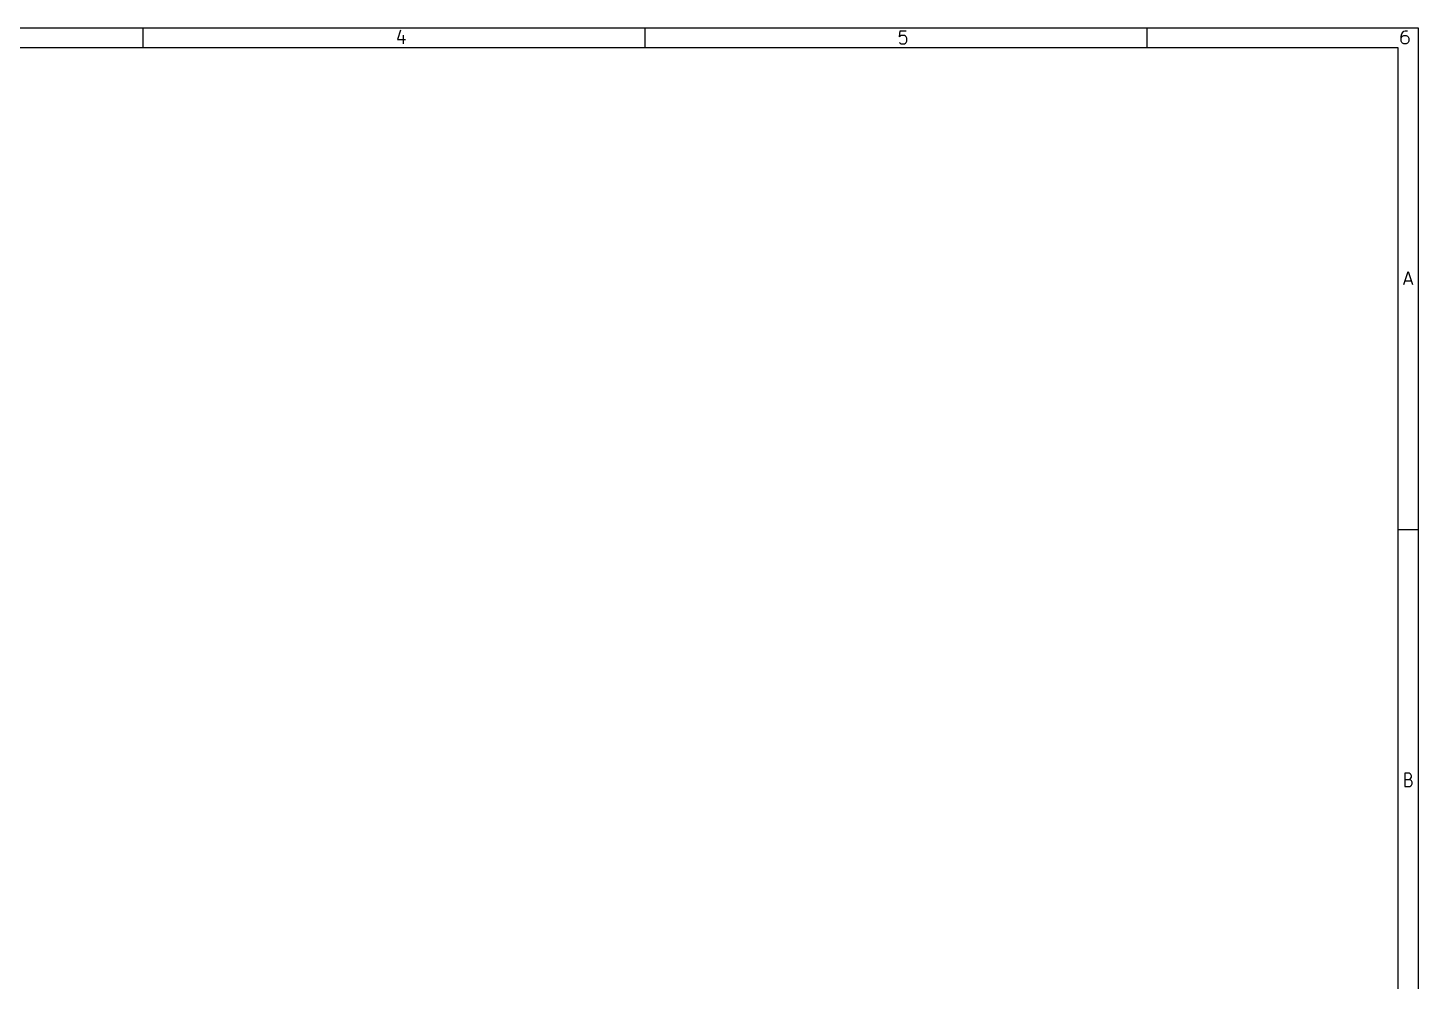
# Model space of a CAD drawing. Extents: x -125 to 152, y -90 to 100.
# Drawn here: x 13.2 to 151.7, y 4.7 to 99.7 of the extents above; entities that cross this region are included whole.
import ezdxf

# ---------------------------------------------------------------- set-up
doc = ezdxf.new("R2010")
doc.units = 0

msp = doc.modelspace()

# ---------------------------------------------------------------- linework, layer by layer
for p, q in [((-125.26, 99.75), (151.74, 99.75)), ((24.74, 97.75), (24.74, 99.75)), ((74.74, 97.75), (74.74, 99.75)), ((124.74, 97.75), (124.74, 99.75)), ((151.74, 99.75), (151.74, -90.26)), ((50.37, 99.52), (50.06, 98.59)), ((50.06, 98.59), (50.87, 98.59)), ((50.68, 98.16), (50.68, 99.03)), ((100.06, 98.84), (100.13, 99.46)), ((100.13, 98.9), (100.06, 98.84)), ((100.13, 99.46), (100.74, 99.46)), ((100.25, 98.97), (100.13, 98.9)), ((100.56, 98.97), (100.25, 98.97)), ((100.68, 98.9), (100.56, 98.97)), ((100.74, 98.84), (100.68, 98.9)), ((100.81, 98.72), (100.74, 98.84)), ((100.74, 98.28), (100.81, 98.41)), ((100.81, 98.41), (100.81, 98.72)), ((150.06, 98.9), (150.13, 99.15)), ((150.06, 98.41), (150.06, 98.9)), ((150.06, 98.72), (150.13, 98.84)), ((150.13, 98.28), (150.06, 98.41)), ((150.13, 99.15), (150.25, 99.34)), ((150.13, 98.84), (150.19, 98.9)), ((150.19, 98.9), (150.31, 98.97)), ((150.25, 99.34), (150.31, 99.4)), ((150.31, 99.4), (150.44, 99.46)), ((150.31, 98.97), (150.56, 98.97)), ((150.44, 99.46), (150.68, 99.46)), ((150.56, 98.97), (150.68, 98.9)), ((150.68, 98.9), (150.74, 98.84)), ((150.74, 98.84), (150.81, 98.72)), ((150.81, 98.41), (150.74, 98.28)), ((150.81, 98.72), (150.81, 98.41)), ((149.74, 97.75), (-123.26, 97.75)), ((100.06, 98.28), (100.13, 98.22)), ((100.13, 98.22), (100.25, 98.16)), ((100.25, 98.16), (100.56, 98.16)), ((100.56, 98.16), (100.68, 98.22)), ((100.68, 98.22), (100.74, 98.28)), ((149.74, -88.26), (149.74, 97.75)), ((150.19, 98.22), (150.13, 98.28)), ((150.31, 98.16), (150.19, 98.22)), ((150.56, 98.16), (150.31, 98.16)), ((150.68, 98.22), (150.56, 98.16)), ((150.74, 98.28), (150.68, 98.22)), ((150.31, 74.16), (150.74, 75.46)), ((150.74, 75.46), (151.18, 74.16)), ((150.43, 74.53), (151.05, 74.53)), ((149.74, 49.75), (151.74, 49.75)), ((150.84, 25.46), (150.4, 25.46)), ((150.4, 25.46), (150.4, 24.16)), ((150.96, 25.4), (150.84, 25.46)), ((151.02, 25.34), (150.96, 25.4)), ((150.96, 24.9), (151.02, 24.97)), ((151.08, 25.21), (151.02, 25.34)), ((151.02, 24.97), (151.08, 25.09)), ((151.08, 25.09), (151.08, 25.21)), ((150.4, 24.84), (150.84, 24.84)), ((150.4, 24.16), (150.9, 24.16)), ((150.84, 24.84), (150.96, 24.9)), ((151.02, 24.78), (150.84, 24.84)), ((150.9, 24.16), (151.02, 24.22)), ((150.9, 24.16), (150.9, 24.16)), ((151.08, 24.72), (151.02, 24.78)), ((151.02, 24.22), (151.08, 24.28)), ((151.15, 24.59), (151.08, 24.72)), ((151.08, 24.28), (151.15, 24.41)), ((151.15, 24.41), (151.15, 24.59))]:
    msp.add_line(p, q)

doc.saveas('drawing.dxf')
